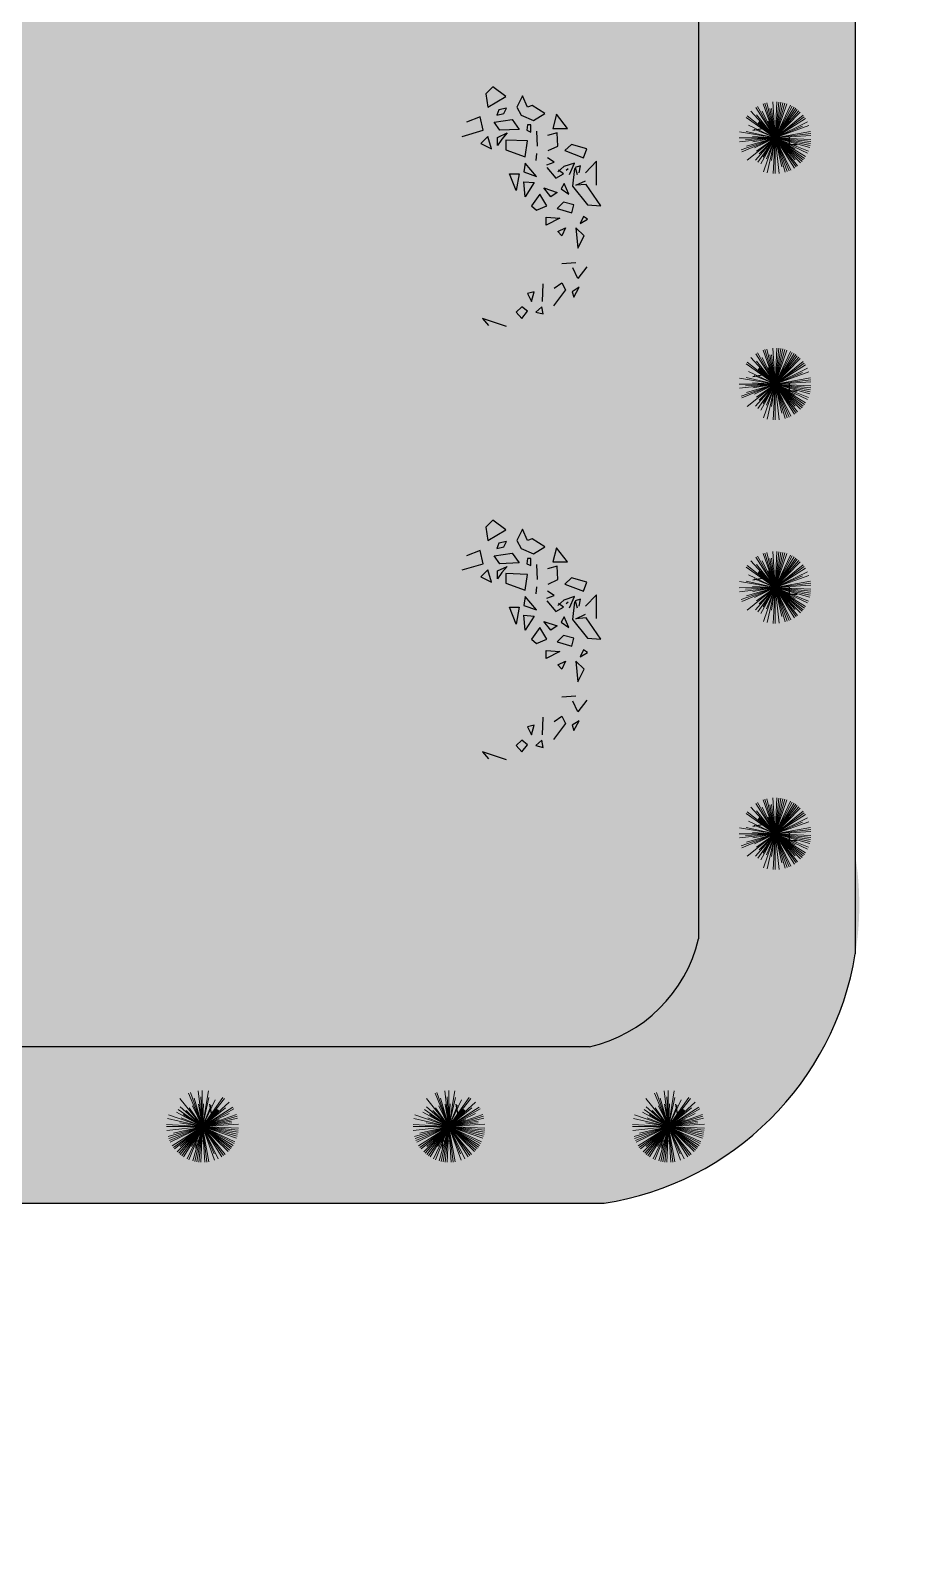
# Model space of a CAD drawing. Header units: millimetres. Extents: x -1544140 to 7445918, y -1294905 to 2019878.
# Drawn here: x 2044344 to 2047460, y 19971 to 25462 of the extents above; entities that cross this region are included whole.
import ezdxf

# ---------------------------------------------------------------- set-up
doc = ezdxf.new("R2010")
doc.units = ezdxf.units.MM
doc.header["$MEASUREMENT"] = 0
doc.layers.add('marc det', color=74, linetype='Continuous', lineweight=18)
picture_1 = doc.add_image_def('image5.png', size_in_pixel=(1482, 826))

msp = doc.modelspace()

# ---------------------------------------------------------------- hatches: boundary and pattern name
at = {"true_color": 0x8dc133, "transparency": 33554687}
h = msp.add_hatch(color=65, dxfattribs=at)
h.dxf.hatch_style = 1
h.paths.add_polyline_path([(2047302, 29222.2, 0.388077), (2046616.6, 29830.7), (2041561.2, 29830.7, 0.352206), (2040692.5, 28724.7), (2040692.5, 22046.5, 0.394381), (2042076.2, 21252.3), (2046400.7, 21252.3, 0.416277), (2047302, 22499.1)])
h.paths.add_polyline_path([(2046739.9, 29180.6, 0.351898), (2046622.3, 29268.6), (2041636.8, 29268.6, 0.326949), (2041254.7, 28728.5), (2041254.7, 22145.2, 0.386529), (2042000.4, 21814.5), (2046348.7, 21814.5, 0.417198), (2046739.9, 22444.8)], flags=16)
at = {"true_color": 0xb8d93f, "transparency": 33554687}
h = msp.add_hatch(color=63, dxfattribs=at)
h.dxf.hatch_style = 1
h.paths.add_polyline_path([(2041636.8, 29268.6, 0.326949), (2041254.7, 28728.5), (2041254.7, 22145.2, 0.386529), (2042000.4, 21814.5), (2046348.7, 21814.5, 0.417198), (2046739.9, 22444.8), (2046739.9, 29180.6, 0.351898), (2046622.3, 29268.6)])
at = {"layer": 'marc det'}
for points in [[(2045591, 24605.9), (2045613.7, 24521.4), (2045649.3, 24493.7), (2045720.9, 24442.7), (2045727.2, 24389.1), (2045788.9, 24381.9), (2045815, 24402.5), (2045854.2, 24387.1), (2045965.4, 24327.7), (2046003.9, 24346.9), (2046051.7, 24379.5), (2046093.8, 24380.1), (2046118.6, 24315.4), (2046125, 24405.5), (2046166.4, 24394.4), (2046196.9, 24423.5), (2046235.4, 24427.2), (2046283.9, 24471.6), (2046338.4, 24486.2), (2046369.5, 24527.1), (2046363.6, 24556.9), (2046386.1, 24596.1), (2046436.9, 24613.8), (2046500.8, 24626.4), (2046452.8, 24640.1), (2046414.3, 24682.8), (2046430.9, 24736.3), (2046454, 24771.8), (2046439.5, 24815.4), (2046439.4, 24861.7), (2046472.7, 24891.5), (2046434.2, 24903.2), (2046406.5, 24951.9), (2046408.6, 25002.6), (2046383.1, 25055.6), (2046346.8, 25071.6), (2046332.2, 25099.7), (2046324.9, 25136.9), (2046274.1, 25150.1), (2046245, 25175.3), (2046237.6, 25243.4), (2046248.4, 25295.8), (2046218, 25251.2), (2046185.4, 25217.7), (2046154.9, 25219.4), (2046112.7, 25249.8), (2046062.6, 25274.7), (2046021.2, 25270.5), (2045920.3, 25277.7), (2045876.6, 25361.8), (2045883.3, 25258.8), (2045836.1, 25230.2), (2045791.8, 25225.3), (2045731.6, 25194.2), (2045699.7, 25156.9), (2045651.9, 25139.8), (2045635.2, 25101.7), (2045599.7, 25052.2), (2045603.7, 25011.3), (2045535.2, 25012.5), (2045589, 24968.9), (2045546.9, 24952.9), (2045536, 24931.4), (2045520.9, 24879.7), (2045533.2, 24869), (2045539.9, 24773.7), (2045524, 24747.4), (2045542.2, 24700.7), (2045537.2, 24664.9), (2045490.1, 24628.6), (2045436.4, 24594.8), (2045487.9, 24608.8), (2045560.5, 24623.1)], [(2045591, 23050.2), (2045613.7, 22965.7), (2045649.3, 22937.9), (2045720.9, 22887), (2045727.2, 22833.4), (2045788.9, 22826.2), (2045815, 22846.8), (2045854.2, 22831.3), (2045965.4, 22772), (2046003.9, 22791.2), (2046051.7, 22823.8), (2046093.8, 22824.3), (2046118.6, 22759.6), (2046125, 22849.8), (2046166.4, 22838.6), (2046196.9, 22867.8), (2046235.4, 22871.5), (2046283.9, 22915.8), (2046338.4, 22930.4), (2046369.5, 22971.3), (2046363.6, 23001.1), (2046386.1, 23040.3), (2046436.9, 23058), (2046500.8, 23070.6), (2046452.8, 23084.4), (2046414.3, 23127.1), (2046430.9, 23180.6), (2046454, 23216.1), (2046439.5, 23259.6), (2046439.4, 23306), (2046472.7, 23335.7), (2046434.2, 23347.5), (2046406.5, 23396.2), (2046408.6, 23446.8), (2046383.1, 23499.8), (2046346.8, 23515.9), (2046332.2, 23543.9), (2046324.9, 23581.1), (2046274.1, 23594.3), (2046245, 23619.5), (2046237.6, 23687.7), (2046248.4, 23740.1), (2046218, 23695.4), (2046185.4, 23661.9), (2046154.9, 23663.7), (2046112.7, 23694), (2046062.6, 23719), (2046021.2, 23714.7), (2045920.3, 23721.9), (2045876.6, 23806.1), (2045883.3, 23703), (2045836.1, 23674.4), (2045791.8, 23669.6), (2045731.6, 23638.4), (2045699.7, 23601.2), (2045651.9, 23584), (2045635.2, 23546), (2045599.7, 23496.5), (2045603.7, 23455.6), (2045535.2, 23456.7), (2045589, 23413.2), (2045546.9, 23397.1), (2045536, 23375.7), (2045520.9, 23324), (2045533.2, 23313.3), (2045539.9, 23217.9), (2045524, 23191.6), (2045542.2, 23144.9), (2045537.2, 23109.1), (2045490.1, 23072.8), (2045436.4, 23039.1), (2045487.9, 23053.1), (2045560.5, 23067.3)]]:
    msp.add_hatch(color=102, dxfattribs=at).paths.add_polyline_path(points)

# ---------------------------------------------------------------- linework, layer by layer
at = {"color": 96}
for p, q in [((2046001.4, 25260.3), (2045976.5, 25234.8)), ((2045976.5, 25234.8), (2045984, 25187.1)), ((2045984, 25187.1), (2046048.6, 25225.3)), ((2046048.6, 25225.3), (2046001.4, 25260.3)), ((2046108.2, 25228.4), (2046088.3, 25187.1)), ((2046125.6, 25187.1), (2046108.2, 25228.4)), ((2045956.6, 25152), (2045906.9, 25132.9)), ((2045966.6, 25104.2), (2045956.6, 25152)), ((2046023.7, 25177.5), (2046016.3, 25158.4)), ((2046016.3, 25158.4), (2046041.1, 25164.7)), ((2046051, 25183.8), (2046023.7, 25177.5)), ((2046041.1, 25164.7), (2046051, 25183.8)), ((2046088.3, 25187.1), (2046103.2, 25158.4)), ((2046103.2, 25158.4), (2046147.9, 25139.3)), ((2046143, 25193.4), (2046125.6, 25187.1)), ((2046187.7, 25164.7), (2046143, 25193.4)), ((2046147.9, 25139.3), (2046187.7, 25164.7)), ((2046230, 25161.5), (2046217.5, 25110.6)), ((2046269.7, 25110.6), (2046230, 25161.5)), ((2045892, 25081.9), (2045966.6, 25104.2)), ((2046006.3, 25132.9), (2046070.9, 25142.4)), ((2046026.2, 25104.2), (2046006.3, 25132.9)), ((2046095.8, 25107.4), (2046026.2, 25104.2)), ((2046070.9, 25142.4), (2046095.8, 25107.4)), ((2046125.6, 25123.3), (2046123.1, 25104.2)), ((2046123.1, 25104.2), (2046138, 25097.8)), ((2046138, 25123.3), (2046125.6, 25123.3)), ((2046138, 25097.8), (2046138, 25123.3)), ((2046157.9, 25101), (2046160.4, 25046.9)), ((2046217.5, 25110.6), (2046269.7, 25110.6)), ((2045984, 25081.9), (2045959.1, 25056.4)), ((2045959.1, 25056.4), (2045996.4, 25037.3)), ((2045996.4, 25037.3), (2045984, 25081.9)), ((2046018.7, 25078.7), (2046053.5, 25094.7)), ((2046018.7, 25050.1), (2046018.7, 25078.7)), ((2046033.7, 25072.4), (2046018.7, 25050.1)), ((2046053.5, 25094.7), (2046033.7, 25072.4)), ((2046048.6, 25069.2), (2046048.6, 25034.1)), ((2046125.6, 25066), (2046048.6, 25069.2)), ((2046118.2, 25008.6), (2046125.6, 25066)), ((2046232.1, 25094.8), (2046197.3, 25085.3)), ((2046199.8, 25031.1), (2046234.6, 25047)), ((2046234.6, 25047), (2046232.1, 25094.8)), ((2046284.3, 25053.4), (2046259.4, 25031.1)), ((2046338.9, 25037.5), (2046284.3, 25053.4)), ((2046048.6, 25034.1), (2046118.2, 25008.6)), ((2046118.2, 24986.4), (2046113.2, 24954.5)), ((2046157.9, 24938.6), (2046118.2, 24986.4)), ((2046157.9, 25021.4), (2046155.4, 24995.9)), ((2046194.8, 24980.1), (2046222.1, 24989.7)), ((2046222.1, 24989.7), (2046197.3, 25005.7)), ((2046294.2, 24986.5), (2046256.9, 24973.8)), ((2046259.4, 25031.1), (2046326.5, 25005.7)), ((2046276.8, 24945.1), (2046294.2, 24986.5)), ((2046326.5, 25005.7), (2046338.9, 25037.5)), ((2046373.7, 24992.9), (2046334, 24951.5)), ((2046373.7, 24906.9), (2046373.7, 24992.9)), ((2046085.8, 24887.6), (2046061, 24948.1)), ((2046061, 24948.1), (2046095.8, 24948.1)), ((2046095.8, 24948.1), (2046085.8, 24887.6)), ((2046113.2, 24954.5), (2046157.9, 24938.6)), ((2046195.2, 24970.4), (2046227.5, 24932.2)), ((2046227.5, 24932.2), (2046254.8, 24948.1)), ((2046256.9, 24973.8), (2046234.6, 24954.7)), ((2046254.8, 24948.1), (2046237.4, 24960.9)), ((2046264.7, 24960.9), (2046272.2, 24967.2)), ((2046294.5, 24967.2), (2046287.1, 24903.5)), ((2046316.6, 24977), (2046296.7, 24970.6)), ((2046296.7, 24970.6), (2046304.1, 24945.1)), ((2046311.6, 24951.5), (2046316.6, 24977)), ((2046113.2, 24919.5), (2046150.4, 24916.3)), ((2046118.2, 24865.3), (2046113.2, 24919.5)), ((2046150.4, 24916.3), (2046118.2, 24865.3)), ((2046210.1, 24865.3), (2046185.2, 24897.1)), ((2046185.2, 24897.1), (2046232.4, 24881.2)), ((2046232.4, 24881.2), (2046210.1, 24865.3)), ((2046257.3, 24913.1), (2046247.3, 24894)), ((2046247.3, 24894), (2046274.7, 24874.9)), ((2046274.7, 24874.9), (2046257.3, 24913.1)), ((2046287.1, 24903.5), (2046341.7, 24836.6)), ((2046299.5, 24906.7), (2046334.3, 24922.6)), ((2046336.8, 24909.9), (2046299.5, 24906.7)), ((2046389, 24833.5), (2046336.8, 24909.9)), ((2046170.3, 24874.9), (2046140.5, 24833.5)), ((2046140.5, 24833.5), (2046157.9, 24817.5)), ((2046157.9, 24817.5), (2046195.2, 24833.5)), ((2046195.2, 24833.5), (2046170.3, 24874.9)), ((2046254.8, 24846.2), (2046232.4, 24823.9)), ((2046232.4, 24823.9), (2046284.6, 24808)), ((2046292.1, 24836.6), (2046254.8, 24846.2)), ((2046284.6, 24808), (2046292.1, 24836.6)), ((2046341.7, 24836.6), (2046389, 24833.5)), ((2046192.7, 24763.4), (2046192.7, 24792)), ((2046192.7, 24792), (2046242.4, 24788.8)), ((2046242.4, 24788.8), (2046192.7, 24763.4)), ((2046326.9, 24795.2), (2046314.4, 24769.7)), ((2046314.4, 24769.7), (2046341.7, 24785.7)), ((2046341.7, 24785.7), (2046326.9, 24795.2)), ((2046234.9, 24741.1), (2046262.3, 24753.8)), ((2046249.8, 24725.1), (2046234.9, 24741.1)), ((2046262.3, 24753.8), (2046249.8, 24725.1)), ((2046299.5, 24753.8), (2046307, 24680.5)), ((2046329.3, 24725.1), (2046299.5, 24753.8)), ((2046307, 24680.5), (2046329.3, 24725.1)), ((2046249.8, 24626.4), (2046299.5, 24629.6)), ((2046306.6, 24572.4), (2046289.2, 24610.6)), ((2046338.9, 24613.8), (2046306.6, 24572.4)), ((2046180.3, 24489.4), (2046182.7, 24553.1)), ((2046222.1, 24537.4), (2046249.5, 24556.5)), ((2046249.5, 24556.5), (2046261.9, 24531)), ((2046150.4, 24524.4), (2046125.6, 24518.1)), ((2046125.6, 24518.1), (2046140.5, 24489.4)), ((2046140.5, 24489.4), (2046150.4, 24524.4)), ((2046261.9, 24531), (2046219.7, 24473.7)), ((2046311.6, 24540.6), (2046286.8, 24524.6)), ((2046286.8, 24524.6), (2046291.7, 24505.5)), ((2046291.7, 24505.5), (2046311.6, 24540.6)), ((2046105.7, 24470.3), (2046085.8, 24451.2)), ((2046085.8, 24451.2), (2046105.7, 24428.9)), ((2046125.6, 24454.4), (2046105.7, 24470.3)), ((2046105.7, 24428.9), (2046125.6, 24454.4)), ((2046177.8, 24470.3), (2046155.4, 24451.2)), ((2046155.4, 24451.2), (2046182.7, 24444.8)), ((2046182.7, 24444.8), (2046177.8, 24470.3)), ((2045964.1, 24428.9), (2045986.5, 24403.4)), ((2046051, 24400.2), (2045964.1, 24428.9)), ((2046001.4, 23704.6), (2045976.5, 23679)), ((2045976.5, 23679), (2045984, 23631.3)), ((2045984, 23631.3), (2046048.6, 23669.5)), ((2046048.6, 23669.5), (2046001.4, 23704.6)), ((2046108.2, 23672.7), (2046088.3, 23631.3)), ((2046125.6, 23631.3), (2046108.2, 23672.7)), ((2046023.7, 23621.7), (2046016.3, 23602.6)), ((2046051, 23628.1), (2046023.7, 23621.7)), ((2046041.1, 23609), (2046051, 23628.1)), ((2046088.3, 23631.3), (2046103.2, 23602.6)), ((2046143, 23637.7), (2046125.6, 23631.3)), ((2046187.7, 23609), (2046143, 23637.7)), ((2045956.6, 23596.2), (2045906.9, 23577.1)), ((2045966.6, 23548.5), (2045956.6, 23596.2)), ((2046006.3, 23577.1), (2046070.9, 23586.7)), ((2046026.2, 23548.5), (2046006.3, 23577.1)), ((2046016.3, 23602.6), (2046041.1, 23609)), ((2046070.9, 23586.7), (2046095.8, 23551.7)), ((2046103.2, 23602.6), (2046147.9, 23583.5)), ((2046125.6, 23567.6), (2046123.1, 23548.5)), ((2046138, 23567.6), (2046125.6, 23567.6)), ((2046138, 23542.1), (2046138, 23567.6)), ((2046147.9, 23583.5), (2046187.7, 23609)), ((2046230, 23605.8), (2046217.5, 23554.8)), ((2046269.7, 23554.8), (2046230, 23605.8)), ((2045892, 23526.1), (2045966.6, 23548.5)), ((2045984, 23526.1), (2045959.1, 23500.7)), ((2045996.4, 23481.6), (2045984, 23526.1)), ((2046018.7, 23523), (2046053.5, 23538.9)), ((2046018.7, 23494.3), (2046018.7, 23523)), ((2046033.7, 23516.6), (2046018.7, 23494.3)), ((2046095.8, 23551.7), (2046026.2, 23548.5)), ((2046053.5, 23538.9), (2046033.7, 23516.6)), ((2046048.6, 23513.4), (2046048.6, 23478.4)), ((2046125.6, 23510.2), (2046048.6, 23513.4)), ((2046118.2, 23452.9), (2046125.6, 23510.2)), ((2046123.1, 23548.5), (2046138, 23542.1)), ((2046157.9, 23545.3), (2046160.4, 23491.1)), ((2046232.1, 23539.1), (2046197.3, 23529.5)), ((2046217.5, 23554.8), (2046269.7, 23554.8)), ((2046234.6, 23491.3), (2046232.1, 23539.1)), ((2045959.1, 23500.7), (2045996.4, 23481.6)), ((2046048.6, 23478.4), (2046118.2, 23452.9)), ((2046157.9, 23465.7), (2046155.4, 23440.1)), ((2046222.1, 23434), (2046197.3, 23449.9)), ((2046199.8, 23475.4), (2046234.6, 23491.3)), ((2046284.3, 23497.7), (2046259.4, 23475.4)), ((2046259.4, 23475.4), (2046326.5, 23449.9)), ((2046338.9, 23481.7), (2046284.3, 23497.7)), ((2046326.5, 23449.9), (2046338.9, 23481.7)), ((2046118.2, 23430.6), (2046113.2, 23398.8)), ((2046113.2, 23398.8), (2046157.9, 23382.8)), ((2046157.9, 23382.8), (2046118.2, 23430.6)), ((2046194.8, 23424.4), (2046222.1, 23434)), ((2046195.2, 23414.7), (2046227.5, 23376.4)), ((2046256.9, 23418), (2046234.6, 23398.9)), ((2046254.8, 23392.4), (2046237.4, 23405.1)), ((2046294.2, 23430.8), (2046256.9, 23418)), ((2046264.7, 23405.1), (2046272.2, 23411.5)), ((2046276.8, 23389.4), (2046294.2, 23430.8)), ((2046294.5, 23411.5), (2046287.1, 23347.8)), ((2046316.6, 23421.2), (2046296.7, 23414.8)), ((2046296.7, 23414.8), (2046304.1, 23389.4)), ((2046311.6, 23395.7), (2046316.6, 23421.2)), ((2046373.7, 23437.1), (2046334, 23395.7)), ((2046373.7, 23351.1), (2046373.7, 23437.1)), ((2046085.8, 23331.9), (2046061, 23392.4)), ((2046061, 23392.4), (2046095.8, 23392.4)), ((2046095.8, 23392.4), (2046085.8, 23331.9)), ((2046113.2, 23363.7), (2046150.4, 23360.5)), ((2046118.2, 23309.5), (2046113.2, 23363.7)), ((2046150.4, 23360.5), (2046118.2, 23309.5)), ((2046210.1, 23309.5), (2046185.2, 23341.4)), ((2046185.2, 23341.4), (2046232.4, 23325.5)), ((2046227.5, 23376.4), (2046254.8, 23392.4)), ((2046257.3, 23357.3), (2046247.3, 23338.2)), ((2046274.7, 23319.1), (2046257.3, 23357.3)), ((2046287.1, 23347.8), (2046341.7, 23280.9)), ((2046299.5, 23351), (2046334.3, 23366.9)), ((2046336.8, 23354.1), (2046299.5, 23351)), ((2046389, 23277.7), (2046336.8, 23354.1)), ((2046170.3, 23319.1), (2046140.5, 23277.7)), ((2046195.2, 23277.7), (2046170.3, 23319.1)), ((2046232.4, 23325.5), (2046210.1, 23309.5)), ((2046254.8, 23290.4), (2046232.4, 23268.1)), ((2046247.3, 23338.2), (2046274.7, 23319.1)), ((2046292.1, 23280.9), (2046254.8, 23290.4)), ((2046140.5, 23277.7), (2046157.9, 23261.8)), ((2046157.9, 23261.8), (2046195.2, 23277.7)), ((2046192.7, 23207.6), (2046192.7, 23236.3)), ((2046192.7, 23236.3), (2046242.4, 23233.1)), ((2046242.4, 23233.1), (2046192.7, 23207.6)), ((2046232.4, 23268.1), (2046284.6, 23252.2)), ((2046284.6, 23252.2), (2046292.1, 23280.9)), ((2046326.9, 23239.5), (2046314.4, 23214)), ((2046314.4, 23214), (2046341.7, 23229.9)), ((2046341.7, 23229.9), (2046326.9, 23239.5)), ((2046341.7, 23280.9), (2046389, 23277.7)), ((2046234.9, 23185.3), (2046262.3, 23198.1)), ((2046249.8, 23169.4), (2046234.9, 23185.3)), ((2046262.3, 23198.1), (2046249.8, 23169.4)), ((2046299.5, 23198.1), (2046307, 23124.8)), ((2046329.3, 23169.4), (2046299.5, 23198.1)), ((2046307, 23124.8), (2046329.3, 23169.4)), ((2046249.8, 23070.6), (2046299.5, 23073.8)), ((2046306.6, 23016.7), (2046289.2, 23054.9)), ((2046338.9, 23058), (2046306.6, 23016.7)), ((2046150.4, 22968.7), (2046125.6, 22962.3)), ((2046125.6, 22962.3), (2046140.5, 22933.7)), ((2046140.5, 22933.7), (2046150.4, 22968.7)), ((2046180.3, 22933.7), (2046182.7, 22997.4)), ((2046261.9, 22975.2), (2046219.7, 22917.9)), ((2046222.1, 22981.6), (2046249.5, 23000.7)), ((2046249.5, 23000.7), (2046261.9, 22975.2)), ((2046311.6, 22984.8), (2046286.8, 22968.9)), ((2046286.8, 22968.9), (2046291.7, 22949.8)), ((2046291.7, 22949.8), (2046311.6, 22984.8)), ((2046105.7, 22914.6), (2046085.8, 22895.4)), ((2046125.6, 22898.6), (2046105.7, 22914.6)), ((2046177.8, 22914.6), (2046155.4, 22895.4)), ((2046182.7, 22889), (2046177.8, 22914.6)), ((2045964.1, 22873.1), (2045986.5, 22847.6)), ((2046051, 22844.5), (2045964.1, 22873.1)), ((2046085.8, 22895.4), (2046105.7, 22873.1)), ((2046105.7, 22873.1), (2046125.6, 22898.6)), ((2046155.4, 22895.4), (2046182.7, 22889))]:
    msp.add_line(p, q, dxfattribs=at)
at = {"color": 116, "lineweight": -2, "true_color": 0x136734}
for p, q in [((2046975.5, 25110.5), (2046934.2, 25103.2)), ((2046975.5, 24226.4), (2046934.2, 24219.1)), ((2046975.5, 23496.1), (2046934.2, 23488.8)), ((2046975.5, 22612), (2046934.2, 22604.7)), ((2044993.2, 21567.1), (2044986, 21608.4)), ((2045877.3, 21567.1), (2045870, 21608.4)), ((2046664.9, 21567.1), (2046657.6, 21608.4))]:
    msp.add_line(p, q, dxfattribs=at)
at = {"color": 116, "true_color": 0x136734}
for p, q in [((2047039.2, 25053.1), (2047093.8, 25053.1)), ((2047066.5, 25025.8), (2047066.5, 25080.4)), ((2047039.2, 24169), (2047093.8, 24169)), ((2047066.5, 24141.7), (2047066.5, 24196.3)), ((2047066.5, 23411.4), (2047066.5, 23466)), ((2047039.2, 23438.7), (2047093.8, 23438.7)), ((2047066.5, 22527.3), (2047066.5, 22582)), ((2047039.2, 22554.6), (2047093.8, 22554.6)), ((2044908.5, 21476.1), (2044963.2, 21476.1)), ((2044935.9, 21503.4), (2044935.9, 21448.8)), ((2045792.6, 21476.1), (2045847.3, 21476.1)), ((2045819.9, 21503.4), (2045819.9, 21448.8)), ((2046580.2, 21476.1), (2046634.8, 21476.1)), ((2046607.5, 21503.4), (2046607.5, 21448.8))]:
    msp.add_line(p, q, dxfattribs=at)
for points in [[(2047302, 29222.2), (2047302, 22147.4)], [(2046739.9, 29180.6), (2046739.9, 22201.7)], [(2046348.7, 21814.5), (2041618.6, 21814.5)], [(2046400.7, 21252.3), (2041542.8, 21252.3)]]:
    msp.add_lwpolyline(points)
for radius, start, end in [(521.9, 282.8886, 346.5281), (1084.1, 278.9332, 350.6635)]:
    msp.add_arc((2046232.3, 22323.3), radius, start, end)
at = {"layer": 'marc det', "color": 116, "true_color": 0x136734}
for p, q in [((2047014.2, 25077.5), (2047006.2, 25206.1)), ((2047014.2, 25077.5), (2047020.6, 25206.2)), ((2047015.6, 25076.2), (2046914.3, 25156)), ((2047014.2, 25077.5), (2046927.7, 25173.1)), ((2047014.2, 25077.5), (2046944.9, 25186.2)), ((2047014.2, 25077.5), (2046947.7, 25159.8)), ((2047014.2, 25077.5), (2046951.1, 25189.9)), ((2047014.2, 25077.5), (2046967.7, 25172.6)), ((2047014.2, 25077.5), (2046970.9, 25198.9)), ((2047014.2, 25077.5), (2046977.7, 25201.1)), ((2047014.2, 25077.5), (2046984.7, 25203)), ((2047014.2, 25077.5), (2046995.8, 25181.8)), ((2047014.2, 25077.5), (2047001.7, 25182.7)), ((2047014.2, 25077.5), (2047027.8, 25205.7)), ((2047014.2, 25077.5), (2047035, 25204.7)), ((2047014.2, 25077.5), (2047042.1, 25203.3)), ((2047014.2, 25077.5), (2047049.1, 25201.6)), ((2047014.2, 25077.5), (2047056, 25199.4)), ((2047014.2, 25077.5), (2047069.4, 25194)), ((2047014.2, 25077.5), (2047075.9, 25190.7)), ((2047014.2, 25077.5), (2047082.1, 25187)), ((2047088.2, 25183.1), (2047014.2, 25077.5)), ((2047014.2, 25077.5), (2047094, 25178.7)), ((2047014.2, 25077.5), (2047099.5, 25174.1)), ((2047014.2, 25077.5), (2047104.8, 25169.2)), ((2047014.2, 25077.5), (2047114.5, 25158.4)), ((2047014.2, 25077.5), (2047118.9, 25152.7)), ((2047014.2, 25077.5), (2046886.9, 25098.3)), ((2047015.6, 25076.2), (2046910, 25150.2)), ((2046910, 25150.2), (2047015.6, 25076.2)), ((2047014.2, 25077.5), (2046910.7, 25100.4)), ((2047014.2, 25077.5), (2046918.5, 25122.8)), ((2047014.2, 25077.5), (2046938.9, 25108.1)), ((2047014.2, 25077.5), (2046953.3, 25131.2)), ((2047014.2, 25077.5), (2046956.4, 25134.5)), ((2047014.2, 25077.5), (2046989.1, 25136.9)), ((2047014.2, 25077.5), (2047122.9, 25146.7)), ((2047014.2, 25077.5), (2047130, 25134.1)), ((2047014.2, 25077.5), (2047135.6, 25120.8)), ((2047014.2, 25077.5), (2047112.6, 25118.9)), ((2047014.2, 25077.5), (2047141.2, 25099.8)), ((2047014.2, 25077.5), (2046885.2, 25076.7)), ((2047014.2, 25077.5), (2046886.1, 25062.3)), ((2047014.2, 25077.5), (2046892.7, 25034.1)), ((2047014.2, 25077.5), (2046895.3, 25027.4)), ((2047014.2, 25077.5), (2046908.3, 25070.9)), ((2047014.2, 25077.5), (2046912.2, 25047.4)), ((2047014.2, 25077.5), (2046913.8, 24996.5)), ((2047014.2, 25077.5), (2046932.9, 25081.5)), ((2047014.2, 25077.5), (2046933.9, 25063.3)), ((2047014.2, 25077.5), (2046940.8, 25041.6)), ((2047014.2, 25077.5), (2046943.6, 24997.5)), ((2047014.2, 25077.5), (2046947.7, 25029.7)), ((2047014.2, 25077.5), (2046952.9, 24990)), ((2046952.9, 24990), (2047014.2, 25077.5)), ((2047014.2, 25077.5), (2046956.6, 25019.1)), ((2047014.2, 25077.5), (2046963.1, 24983.7)), ((2047014.2, 25077.5), (2046970.9, 25007.6)), ((2047014.2, 25077.5), (2046972.3, 24955.5)), ((2047014.2, 25077.5), (2046983.1, 25001.3)), ((2047014.2, 25077.5), (2046986.2, 24951.6)), ((2047014.2, 25077.5), (2047000.9, 24996.1)), ((2047014.2, 25077.5), (2047007.7, 24948.7)), ((2047014.2, 25077.5), (2047142.2, 25092.7)), ((2047014.2, 25077.5), (2047142.9, 25085.5)), ((2047014.2, 25077.5), (2047050.6, 24953.8)), ((2047014.2, 25077.5), (2047029.4, 24949.4)), ((2047014.2, 25077.5), (2047014.9, 24948.5)), ((2047014.2, 25077.5), (2047138.3, 25042.5)), ((2047014.2, 25077.5), (2047140, 25049.5)), ((2047014.2, 25077.5), (2047141.4, 25056.6)), ((2047014.2, 25077.5), (2047142.9, 25071)), ((2047014.2, 25077.5), (2047142.4, 25063.8)), ((2047014.2, 25077.5), (2047115.5, 24997.7)), ((2047014.2, 25077.5), (2047110.8, 24992.1)), ((2047014.2, 25077.5), (2047105.9, 24986.8)), ((2047014.2, 25077.5), (2047086.2, 24997.9)), ((2047119.8, 25003.5), (2047014.2, 25077.5)), ((2047014.2, 25077.5), (2047119.8, 25003.5)), ((2047014.2, 25077.5), (2047123.7, 25009.5)), ((2047014.2, 25077.5), (2047130.7, 25022.2)), ((2047014.2, 25077.5), (2047133.6, 25028.8)), ((2047014.2, 25077.5), (2047095.2, 24977.1)), ((2047014.2, 25077.5), (2047089.4, 24972.8)), ((2047014.2, 25077.5), (2047083.4, 24968.7)), ((2047014.2, 25077.5), (2047070.8, 24961.6)), ((2047014.2, 25077.5), (2047057.5, 24956)), ((2047014.2, 25077.5), (2047064.2, 24958.6)), ((2047014.2, 25077.5), (2047086.7, 25037.9)), ((2047014.2, 25077.5), (2047038.7, 24973.1)), ((2047014.2, 24193.4), (2046927.7, 24289)), ((2047014.2, 24193.4), (2046944.9, 24302.1)), ((2047014.2, 24193.4), (2046947.7, 24275.7)), ((2047014.2, 24193.4), (2046951.1, 24305.9)), ((2047014.2, 24193.4), (2046967.7, 24288.5)), ((2047014.2, 24193.4), (2046970.9, 24314.8)), ((2047014.2, 24193.4), (2046977.7, 24317.1)), ((2047014.2, 24193.4), (2046984.7, 24318.9)), ((2047014.2, 24193.4), (2046995.8, 24297.7)), ((2047014.2, 24193.4), (2047001.7, 24298.6)), ((2047014.2, 24193.4), (2047006.2, 24322.1)), ((2047014.2, 24193.4), (2047020.6, 24322.2)), ((2047014.2, 24193.4), (2047027.8, 24321.6)), ((2047014.2, 24193.4), (2047035, 24320.6)), ((2047014.2, 24193.4), (2047042.1, 24319.3)), ((2047014.2, 24193.4), (2047049.1, 24317.5)), ((2047014.2, 24193.4), (2047056, 24315.3)), ((2047014.2, 24193.4), (2047069.4, 24309.9)), ((2047014.2, 24193.4), (2047075.9, 24306.6)), ((2047014.2, 24193.4), (2047082.1, 24303)), ((2047088.2, 24299), (2047014.2, 24193.4)), ((2047014.2, 24193.4), (2047094, 24294.7)), ((2047014.2, 24193.4), (2047099.5, 24290)), ((2047014.2, 24193.4), (2047104.8, 24285.1)), ((2047014.2, 24193.4), (2047114.5, 24274.4)), ((2047015.6, 24192.2), (2046910, 24266.1)), ((2046910, 24266.1), (2047015.6, 24192.2)), ((2047015.6, 24192.2), (2046914.3, 24271.9)), ((2047014.2, 24193.4), (2046918.5, 24238.8)), ((2047014.2, 24193.4), (2046938.9, 24224)), ((2047014.2, 24193.4), (2046953.3, 24247.1)), ((2047014.2, 24193.4), (2046956.4, 24250.4)), ((2047014.2, 24193.4), (2046989.1, 24252.8)), ((2047014.2, 24193.4), (2047118.9, 24268.6)), ((2047014.2, 24193.4), (2047122.9, 24262.6)), ((2047014.2, 24193.4), (2047130, 24250)), ((2047014.2, 24193.4), (2047135.6, 24236.7)), ((2047014.2, 24193.4), (2047112.6, 24234.9)), ((2047014.2, 24193.4), (2046885.2, 24192.6)), ((2047014.2, 24193.4), (2046886.1, 24178.2)), ((2047014.2, 24193.4), (2046886.9, 24214.2)), ((2047014.2, 24193.4), (2046892.7, 24150.1)), ((2047014.2, 24193.4), (2046895.3, 24143.3)), ((2047014.2, 24193.4), (2046908.3, 24186.8)), ((2047014.2, 24193.4), (2046910.7, 24216.3)), ((2047014.2, 24193.4), (2046912.2, 24163.4)), ((2047014.2, 24193.4), (2046913.8, 24112.4)), ((2047014.2, 24193.4), (2046932.9, 24197.5)), ((2047014.2, 24193.4), (2046933.9, 24179.2)), ((2047014.2, 24193.4), (2046940.8, 24157.5)), ((2047014.2, 24193.4), (2046943.6, 24113.4)), ((2047014.2, 24193.4), (2046947.7, 24145.6)), ((2047014.2, 24193.4), (2046952.9, 24106)), ((2046952.9, 24106), (2047014.2, 24193.4)), ((2047014.2, 24193.4), (2046956.6, 24135.1)), ((2047014.2, 24193.4), (2046963.1, 24099.6)), ((2047014.2, 24193.4), (2046970.9, 24123.6)), ((2047014.2, 24193.4), (2046972.3, 24071.4)), ((2047014.2, 24193.4), (2046983.1, 24117.2)), ((2047014.2, 24193.4), (2046986.2, 24067.5)), ((2047014.2, 24193.4), (2047000.9, 24112.1)), ((2047014.2, 24193.4), (2047007.7, 24064.6)), ((2047014.2, 24193.4), (2047141.2, 24215.7)), ((2047014.2, 24193.4), (2047142.2, 24208.6)), ((2047014.2, 24193.4), (2047142.9, 24201.4)), ((2047014.2, 24193.4), (2047050.6, 24069.7)), ((2047014.2, 24193.4), (2047029.4, 24065.3)), ((2047014.2, 24193.4), (2047014.9, 24064.5)), ((2047014.2, 24193.4), (2047138.3, 24158.4)), ((2047014.2, 24193.4), (2047140, 24165.4)), ((2047014.2, 24193.4), (2047141.4, 24172.5)), ((2047014.2, 24193.4), (2047142.9, 24186.9)), ((2047014.2, 24193.4), (2047142.4, 24179.7)), ((2047014.2, 24193.4), (2047115.5, 24113.6)), ((2047014.2, 24193.4), (2047110.8, 24108)), ((2047014.2, 24193.4), (2047105.9, 24102.8)), ((2047014.2, 24193.4), (2047086.2, 24113.8)), ((2047119.8, 24119.4), (2047014.2, 24193.4)), ((2047014.2, 24193.4), (2047119.8, 24119.4)), ((2047014.2, 24193.4), (2047123.7, 24125.4)), ((2047014.2, 24193.4), (2047130.7, 24138.1)), ((2047014.2, 24193.4), (2047133.6, 24144.8)), ((2047014.2, 24193.4), (2047095.2, 24093.1)), ((2047014.2, 24193.4), (2047089.4, 24088.7)), ((2047014.2, 24193.4), (2047083.4, 24084.6)), ((2047014.2, 24193.4), (2047070.8, 24077.6)), ((2047014.2, 24193.4), (2047057.5, 24071.9)), ((2047014.2, 24193.4), (2047064.2, 24074.6)), ((2047014.2, 24193.4), (2047086.7, 24153.8)), ((2047014.2, 24193.4), (2047038.7, 24089)), ((2047014.2, 23463.1), (2046927.7, 23558.7)), ((2047014.2, 23463.1), (2046944.9, 23571.8)), ((2047014.2, 23463.1), (2046951.1, 23575.5)), ((2047014.2, 23463.1), (2046970.9, 23584.5)), ((2047014.2, 23463.1), (2046977.7, 23586.7)), ((2047014.2, 23463.1), (2046984.7, 23588.6)), ((2047014.2, 23463.1), (2046995.8, 23567.4)), ((2047014.2, 23463.1), (2047001.7, 23568.3)), ((2047014.2, 23463.1), (2047006.2, 23591.8)), ((2047014.2, 23463.1), (2047020.6, 23591.8)), ((2047014.2, 23463.1), (2047027.8, 23591.3)), ((2047014.2, 23463.1), (2047035, 23590.3)), ((2047014.2, 23463.1), (2047042.1, 23588.9)), ((2047014.2, 23463.1), (2047049.1, 23587.2)), ((2047014.2, 23463.1), (2047056, 23585)), ((2047014.2, 23463.1), (2047069.4, 23579.6)), ((2047014.2, 23463.1), (2047075.9, 23576.3)), ((2047014.2, 23463.1), (2047082.1, 23572.6)), ((2047088.2, 23568.7), (2047014.2, 23463.1)), ((2047014.2, 23463.1), (2047094, 23564.3)), ((2047014.2, 23463.1), (2047099.5, 23559.7)), ((2047015.6, 23461.8), (2046910, 23535.8)), ((2046910, 23535.8), (2047015.6, 23461.8)), ((2047015.6, 23461.8), (2046914.3, 23541.6)), ((2047014.2, 23463.1), (2046918.5, 23508.4)), ((2047014.2, 23463.1), (2046947.7, 23545.4)), ((2047014.2, 23463.1), (2046953.3, 23516.8)), ((2047014.2, 23463.1), (2046956.4, 23520.1)), ((2047014.2, 23463.1), (2046967.7, 23558.2)), ((2047014.2, 23463.1), (2046989.1, 23522.5)), ((2047014.2, 23463.1), (2047104.8, 23554.8)), ((2047014.2, 23463.1), (2047114.5, 23544.1)), ((2047014.2, 23463.1), (2047118.9, 23538.3)), ((2047014.2, 23463.1), (2047122.9, 23532.3)), ((2047014.2, 23463.1), (2047130, 23519.7)), ((2047014.2, 23463.1), (2047135.6, 23506.4)), ((2047014.2, 23463.1), (2047112.6, 23504.5)), ((2047014.2, 23463.1), (2046885.2, 23462.3)), ((2047014.2, 23463.1), (2046886.1, 23447.9)), ((2047014.2, 23463.1), (2046886.9, 23483.9)), ((2047014.2, 23463.1), (2046892.7, 23419.8)), ((2047014.2, 23463.1), (2046895.3, 23413)), ((2047014.2, 23463.1), (2046908.3, 23456.5)), ((2047014.2, 23463.1), (2046910.7, 23486)), ((2047014.2, 23463.1), (2046912.2, 23433)), ((2047014.2, 23463.1), (2046913.8, 23382.1)), ((2047014.2, 23463.1), (2046932.9, 23467.1)), ((2047014.2, 23463.1), (2046933.9, 23448.9)), ((2047014.2, 23463.1), (2046938.9, 23493.7)), ((2047014.2, 23463.1), (2046940.8, 23427.2)), ((2047014.2, 23463.1), (2046943.6, 23383.1)), ((2047014.2, 23463.1), (2046947.7, 23415.3)), ((2047014.2, 23463.1), (2046952.9, 23375.6)), ((2046952.9, 23375.6), (2047014.2, 23463.1)), ((2047014.2, 23463.1), (2046956.6, 23404.8)), ((2047014.2, 23463.1), (2046963.1, 23369.3)), ((2047014.2, 23463.1), (2046970.9, 23393.3)), ((2047014.2, 23463.1), (2046972.3, 23341.1)), ((2047014.2, 23463.1), (2046983.1, 23386.9)), ((2047014.2, 23463.1), (2046986.2, 23337.2)), ((2047014.2, 23463.1), (2047000.9, 23381.7)), ((2047014.2, 23463.1), (2047007.7, 23334.3)), ((2047014.2, 23463.1), (2047141.2, 23485.4)), ((2047014.2, 23463.1), (2047142.2, 23478.3)), ((2047014.2, 23463.1), (2047142.9, 23471.1)), ((2047014.2, 23463.1), (2047050.6, 23339.4)), ((2047014.2, 23463.1), (2047029.4, 23335)), ((2047014.2, 23463.1), (2047014.9, 23334.1)), ((2047014.2, 23463.1), (2047138.3, 23428.1)), ((2047014.2, 23463.1), (2047140, 23435.1)), ((2047014.2, 23463.1), (2047141.4, 23442.2)), ((2047014.2, 23463.1), (2047142.9, 23456.6)), ((2047014.2, 23463.1), (2047142.4, 23449.4)), ((2047014.2, 23463.1), (2047115.5, 23383.3)), ((2047014.2, 23463.1), (2047110.8, 23377.7)), ((2047014.2, 23463.1), (2047105.9, 23372.4)), ((2047014.2, 23463.1), (2047086.2, 23383.5)), ((2047119.8, 23389.1), (2047014.2, 23463.1)), ((2047014.2, 23463.1), (2047119.8, 23389.1)), ((2047014.2, 23463.1), (2047123.7, 23395.1)), ((2047014.2, 23463.1), (2047130.7, 23407.8)), ((2047014.2, 23463.1), (2047133.6, 23414.4)), ((2047014.2, 23463.1), (2047095.2, 23362.7)), ((2047014.2, 23463.1), (2047089.4, 23358.4)), ((2047014.2, 23463.1), (2047083.4, 23354.3)), ((2047014.2, 23463.1), (2047070.8, 23347.2)), ((2047014.2, 23463.1), (2047057.5, 23341.6)), ((2047014.2, 23463.1), (2047064.2, 23344.2)), ((2047014.2, 23463.1), (2047086.7, 23423.5)), ((2047014.2, 23463.1), (2047038.7, 23358.7)), ((2047014.2, 22579), (2046944.9, 22687.8)), ((2047014.2, 22579), (2046951.1, 22691.5)), ((2047014.2, 22579), (2046970.9, 22700.4)), ((2047014.2, 22579), (2046977.7, 22702.7)), ((2047014.2, 22579), (2046984.7, 22704.5)), ((2047014.2, 22579), (2046995.8, 22683.3)), ((2047014.2, 22579), (2047001.7, 22684.2)), ((2047014.2, 22579), (2047006.2, 22707.7)), ((2047014.2, 22579), (2047020.6, 22707.8)), ((2047014.2, 22579), (2047027.8, 22707.2)), ((2047014.2, 22579), (2047035, 22706.2)), ((2047014.2, 22579), (2047042.1, 22704.9)), ((2047014.2, 22579), (2047049.1, 22703.1)), ((2047014.2, 22579), (2047056, 22700.9)), ((2047014.2, 22579), (2047069.4, 22695.5)), ((2047014.2, 22579), (2047075.9, 22692.2)), ((2047014.2, 22579), (2047082.1, 22688.6)), ((2047088.2, 22684.6), (2047014.2, 22579)), ((2047014.2, 22579), (2047094, 22680.3)), ((2047015.6, 22577.8), (2046910, 22651.7)), ((2046910, 22651.7), (2047015.6, 22577.8)), ((2047015.6, 22577.8), (2046914.3, 22657.6)), ((2047014.2, 22579), (2046927.7, 22674.6)), ((2047014.2, 22579), (2046947.7, 22661.3)), ((2047014.2, 22579), (2046953.3, 22632.7)), ((2047014.2, 22579), (2046956.4, 22636.1)), ((2047014.2, 22579), (2046967.7, 22674.1)), ((2047014.2, 22579), (2046989.1, 22638.4)), ((2047014.2, 22579), (2047099.5, 22675.6)), ((2047014.2, 22579), (2047104.8, 22670.7)), ((2047014.2, 22579), (2047114.5, 22660)), ((2047014.2, 22579), (2047118.9, 22654.2)), ((2047014.2, 22579), (2047122.9, 22648.2)), ((2047014.2, 22579), (2047130, 22635.6)), ((2047014.2, 22579), (2046885.2, 22578.2)), ((2047014.2, 22579), (2046886.1, 22563.8)), ((2047014.2, 22579), (2046886.9, 22599.8)), ((2047014.2, 22579), (2046892.7, 22535.7)), ((2047014.2, 22579), (2046895.3, 22528.9)), ((2047014.2, 22579), (2046908.3, 22572.4)), ((2047014.2, 22579), (2046910.7, 22602)), ((2047014.2, 22579), (2046912.2, 22549)), ((2047014.2, 22579), (2046913.8, 22498)), ((2047014.2, 22579), (2046918.5, 22624.4)), ((2047014.2, 22579), (2046932.9, 22583.1)), ((2047014.2, 22579), (2046933.9, 22564.9)), ((2047014.2, 22579), (2046938.9, 22609.6)), ((2047014.2, 22579), (2046940.8, 22543.1)), ((2047014.2, 22579), (2046943.6, 22499)), ((2047014.2, 22579), (2046947.7, 22531.2)), ((2047014.2, 22579), (2046952.9, 22491.6)), ((2046952.9, 22491.6), (2047014.2, 22579)), ((2047014.2, 22579), (2046956.6, 22520.7)), ((2047014.2, 22579), (2046963.1, 22485.2)), ((2047014.2, 22579), (2046970.9, 22509.2)), ((2047014.2, 22579), (2046972.3, 22457)), ((2047014.2, 22579), (2046983.1, 22502.8)), ((2047014.2, 22579), (2046986.2, 22453.1)), ((2047014.2, 22579), (2047000.9, 22497.7)), ((2047014.2, 22579), (2047007.7, 22450.2)), ((2047014.2, 22579), (2047135.6, 22622.3)), ((2047014.2, 22579), (2047112.6, 22620.5)), ((2047014.2, 22579), (2047141.2, 22601.3)), ((2047014.2, 22579), (2047142.2, 22594.2)), ((2047014.2, 22579), (2047142.9, 22587)), ((2047014.2, 22579), (2047050.6, 22455.3)), ((2047014.2, 22579), (2047029.4, 22451)), ((2047014.2, 22579), (2047014.9, 22450.1)), ((2047014.2, 22579), (2047138.3, 22544)), ((2047014.2, 22579), (2047140, 22551.1)), ((2047014.2, 22579), (2047141.4, 22558.2)), ((2047014.2, 22579), (2047142.9, 22572.5)), ((2047014.2, 22579), (2047142.4, 22565.3)), ((2047014.2, 22579), (2047115.5, 22499.2)), ((2047014.2, 22579), (2047110.8, 22493.7)), ((2047014.2, 22579), (2047105.9, 22488.4)), ((2047014.2, 22579), (2047086.2, 22499.4)), ((2047119.8, 22505), (2047014.2, 22579)), ((2047014.2, 22579), (2047119.8, 22505)), ((2047014.2, 22579), (2047123.7, 22511)), ((2047014.2, 22579), (2047130.7, 22523.7)), ((2047014.2, 22579), (2047133.6, 22530.4)), ((2047014.2, 22579), (2047095.2, 22478.7)), ((2047014.2, 22579), (2047089.4, 22474.3)), ((2047014.2, 22579), (2047083.4, 22470.2)), ((2047014.2, 22579), (2047070.8, 22463.2)), ((2047014.2, 22579), (2047057.5, 22457.5)), ((2047014.2, 22579), (2047064.2, 22460.2)), ((2047014.2, 22579), (2047086.7, 22539.4)), ((2047014.2, 22579), (2047038.7, 22474.6)), ((2044960.2, 21528.4), (2044910.2, 21647.2)), ((2044960.2, 21528.4), (2044916.9, 21649.9)), ((2044960.2, 21528.4), (2044945, 21656.5)), ((2044960.2, 21528.4), (2044959.5, 21657.4)), ((2044960.2, 21528.4), (2044981.1, 21655.7)), ((2045844.3, 21528.4), (2045794.3, 21647.2)), ((2045844.3, 21528.4), (2045801, 21649.9)), ((2045844.3, 21528.4), (2045829.1, 21656.5)), ((2045844.3, 21528.4), (2045843.5, 21657.4)), ((2045844.3, 21528.4), (2045865.1, 21655.7)), ((2046631.9, 21528.4), (2046581.8, 21647.2)), ((2046631.9, 21528.4), (2046588.5, 21649.9)), ((2046631.9, 21528.4), (2046616.7, 21656.5)), ((2046631.9, 21528.4), (2046631.1, 21657.4)), ((2046631.9, 21528.4), (2046652.7, 21655.7)), ((2044960.2, 21528.4), (2044872.8, 21589.7)), ((2044872.8, 21589.7), (2044960.2, 21528.4)), ((2044960.2, 21528.4), (2044879.2, 21628.7)), ((2044960.2, 21528.4), (2044880.3, 21599)), ((2044960.2, 21528.4), (2044901.9, 21586)), ((2044960.2, 21528.4), (2044912.5, 21594.9)), ((2044960.2, 21528.4), (2044924.3, 21601.8)), ((2044960.2, 21528.4), (2044930.2, 21630.4)), ((2044960.2, 21528.4), (2044946.1, 21608.7)), ((2044960.2, 21528.4), (2044953.6, 21634.3)), ((2044959, 21527), (2045033, 21632.6)), ((2045033, 21632.6), (2044959, 21527)), ((2044959, 21527), (2045038.8, 21628.3)), ((2044960.2, 21528.4), (2044983.2, 21631.9)), ((2044960.2, 21528.4), (2045005.6, 21624.1)), ((2044960.2, 21528.4), (2045055.8, 21614.9)), ((2044960.2, 21528.4), (2044964.3, 21609.7)), ((2044960.2, 21528.4), (2044990.9, 21603.7)), ((2044960.2, 21528.4), (2045069, 21597.7)), ((2044960.2, 21528.4), (2045042.6, 21594.9)), ((2044960.2, 21528.4), (2045072.7, 21591.5)), ((2044960.2, 21528.4), (2045014, 21589.3)), ((2044960.2, 21528.4), (2045017.3, 21586.2)), ((2045844.3, 21528.4), (2045756.9, 21589.7)), ((2045756.9, 21589.7), (2045844.3, 21528.4)), ((2045844.3, 21528.4), (2045763.3, 21628.7)), ((2045844.3, 21528.4), (2045764.3, 21599)), ((2045844.3, 21528.4), (2045786, 21586)), ((2045844.3, 21528.4), (2045796.5, 21594.9)), ((2045844.3, 21528.4), (2045808.4, 21601.8)), ((2045844.3, 21528.4), (2045814.3, 21630.4)), ((2045844.3, 21528.4), (2045830.2, 21608.7)), ((2045844.3, 21528.4), (2045837.7, 21634.3)), ((2045843.1, 21527), (2045917.1, 21632.6)), ((2045917.1, 21632.6), (2045843.1, 21527)), ((2045843.1, 21527), (2045922.9, 21628.3)), ((2045844.3, 21528.4), (2045867.3, 21631.9)), ((2045844.3, 21528.4), (2045889.7, 21624.1)), ((2045844.3, 21528.4), (2045939.9, 21614.9)), ((2045844.3, 21528.4), (2045848.4, 21609.7)), ((2045844.3, 21528.4), (2045874.9, 21603.7)), ((2045844.3, 21528.4), (2045953.1, 21597.7)), ((2045844.3, 21528.4), (2045926.7, 21594.9)), ((2045844.3, 21528.4), (2045956.8, 21591.5)), ((2045844.3, 21528.4), (2045898, 21589.3)), ((2045844.3, 21528.4), (2045901.4, 21586.2)), ((2046631.9, 21528.4), (2046544.4, 21589.7)), ((2046544.4, 21589.7), (2046631.9, 21528.4)), ((2046631.9, 21528.4), (2046550.9, 21628.7)), ((2046631.9, 21528.4), (2046551.9, 21599)), ((2046631.9, 21528.4), (2046573.5, 21586)), ((2046631.9, 21528.4), (2046584.1, 21594.9)), ((2046631.9, 21528.4), (2046596, 21601.8)), ((2046631.9, 21528.4), (2046601.8, 21630.4)), ((2046631.9, 21528.4), (2046617.7, 21608.7)), ((2046631.9, 21528.4), (2046625.3, 21634.3)), ((2046630.6, 21527), (2046704.6, 21632.6)), ((2046704.6, 21632.6), (2046630.6, 21527)), ((2046630.6, 21527), (2046710.4, 21628.3)), ((2046631.9, 21528.4), (2046654.8, 21631.9)), ((2046631.9, 21528.4), (2046677.2, 21624.1)), ((2046631.9, 21528.4), (2046727.5, 21614.9)), ((2046631.9, 21528.4), (2046635.9, 21609.7)), ((2046631.9, 21528.4), (2046662.5, 21603.7)), ((2046631.9, 21528.4), (2046740.6, 21597.7)), ((2046631.9, 21528.4), (2046714.2, 21594.9)), ((2046631.9, 21528.4), (2046744.3, 21591.5)), ((2046631.9, 21528.4), (2046685.6, 21589.3)), ((2046631.9, 21528.4), (2046688.9, 21586.2)), ((2044960.2, 21528.4), (2044831.3, 21527.7)), ((2044960.2, 21528.4), (2044831.5, 21534.9)), ((2044960.2, 21528.4), (2044832.2, 21513.2)), ((2044960.2, 21528.4), (2044834.4, 21556.4)), ((2044960.2, 21528.4), (2044836.5, 21492)), ((2044960.2, 21528.4), (2044838.3, 21570.3)), ((2044960.2, 21528.4), (2044838.8, 21485.1)), ((2044960.2, 21528.4), (2044841.4, 21478.4)), ((2044960.2, 21528.4), (2044844.4, 21471.8)), ((2044960.2, 21528.4), (2044851.5, 21459.2)), ((2044960.2, 21528.4), (2044855.5, 21453.2)), ((2044960.2, 21528.4), (2044855.8, 21503.9)), ((2044960.2, 21528.4), (2044859.9, 21447.4)), ((2044960.2, 21528.4), (2044866.4, 21579.5)), ((2044960.2, 21528.4), (2044869.6, 21436.7)), ((2044960.2, 21528.4), (2044874.9, 21431.8)), ((2044960.2, 21528.4), (2044878.9, 21541.7)), ((2044960.2, 21528.4), (2044880.4, 21427.1)), ((2044960.2, 21528.4), (2044880.6, 21456.4)), ((2044960.2, 21528.4), (2044884, 21559.5)), ((2044886.2, 21422.8), (2044960.2, 21528.4)), ((2044960.2, 21528.4), (2044886.2, 21422.8)), ((2044960.2, 21528.4), (2044890.4, 21571.7)), ((2044960.2, 21528.4), (2044892.3, 21418.8)), ((2044960.2, 21528.4), (2044905, 21411.9)), ((2044960.2, 21528.4), (2044911.6, 21409)), ((2044960.2, 21528.4), (2044920.7, 21455.9)), ((2044960.2, 21528.4), (2044925.3, 21404.3)), ((2044960.2, 21528.4), (2044932.3, 21402.6)), ((2044960.2, 21528.4), (2044939.4, 21401.2)), ((2044960.2, 21528.4), (2044946.6, 21400.2)), ((2044960.2, 21528.4), (2044953.8, 21399.7)), ((2044960.2, 21528.4), (2045055.3, 21574.9)), ((2044960.2, 21528.4), (2045081.7, 21571.7)), ((2044960.2, 21528.4), (2045083.9, 21564.9)), ((2044960.2, 21528.4), (2045085.8, 21557.9)), ((2044960.2, 21528.4), (2045019.6, 21553.5)), ((2044960.2, 21528.4), (2045064.6, 21546.8)), ((2044960.2, 21528.4), (2045065.5, 21540.9)), ((2044960.2, 21528.4), (2045088.9, 21536.4)), ((2044960.2, 21528.4), (2045089, 21522)), ((2044960.2, 21528.4), (2045003.5, 21407)), ((2044960.2, 21528.4), (2044975.4, 21400.4)), ((2044960.2, 21528.4), (2044982.6, 21401.4)), ((2044960.2, 21528.4), (2044968.2, 21399.7)), ((2044960.2, 21528.4), (2045001.7, 21430)), ((2044960.2, 21528.4), (2045016.9, 21412.6)), ((2044960.2, 21528.4), (2045029.5, 21419.7)), ((2044960.2, 21528.4), (2045035.5, 21423.7)), ((2044960.2, 21528.4), (2045041.2, 21428.1)), ((2044960.2, 21528.4), (2045051.9, 21437.8)), ((2044960.2, 21528.4), (2045056.9, 21443.1)), ((2044960.2, 21528.4), (2045061.5, 21448.6)), ((2045065.8, 21454.4), (2044960.2, 21528.4)), ((2044960.2, 21528.4), (2045069.8, 21460.5)), ((2044960.2, 21528.4), (2045073.4, 21466.7)), ((2044960.2, 21528.4), (2045076.7, 21473.2)), ((2044960.2, 21528.4), (2045086.1, 21500.5)), ((2044960.2, 21528.4), (2045087.5, 21507.6)), ((2044960.2, 21528.4), (2045088.4, 21514.8)), ((2044960.2, 21528.4), (2045082.2, 21486.6)), ((2044960.2, 21528.4), (2045084.3, 21493.5)), ((2045844.3, 21528.4), (2045715.4, 21527.7)), ((2045844.3, 21528.4), (2045715.5, 21534.9)), ((2045844.3, 21528.4), (2045716.3, 21513.2)), ((2045844.3, 21528.4), (2045718.4, 21556.4)), ((2045844.3, 21528.4), (2045720.6, 21492)), ((2045844.3, 21528.4), (2045722.4, 21570.3)), ((2045844.3, 21528.4), (2045722.9, 21485.1)), ((2045844.3, 21528.4), (2045725.5, 21478.4)), ((2045844.3, 21528.4), (2045728.5, 21471.8)), ((2045844.3, 21528.4), (2045735.5, 21459.2)), ((2045844.3, 21528.4), (2045739.6, 21453.2)), ((2045844.3, 21528.4), (2045739.9, 21503.9)), ((2045844.3, 21528.4), (2045744, 21447.4)), ((2045844.3, 21528.4), (2045750.5, 21579.5)), ((2045844.3, 21528.4), (2045753.7, 21436.7)), ((2045844.3, 21528.4), (2045759, 21431.8)), ((2045844.3, 21528.4), (2045763, 21541.7)), ((2045844.3, 21528.4), (2045764.5, 21427.1)), ((2045844.3, 21528.4), (2045764.7, 21456.4)), ((2045844.3, 21528.4), (2045768.1, 21559.5)), ((2045770.3, 21422.8), (2045844.3, 21528.4)), ((2045844.3, 21528.4), (2045770.3, 21422.8)), ((2045844.3, 21528.4), (2045774.5, 21571.7)), ((2045844.3, 21528.4), (2045776.4, 21418.8)), ((2045844.3, 21528.4), (2045789.1, 21411.9)), ((2045844.3, 21528.4), (2045795.7, 21409)), ((2045844.3, 21528.4), (2045804.8, 21455.9)), ((2045844.3, 21528.4), (2045809.3, 21404.3)), ((2045844.3, 21528.4), (2045816.4, 21402.6)), ((2045844.3, 21528.4), (2045823.5, 21401.2)), ((2045844.3, 21528.4), (2045830.6, 21400.2)), ((2045844.3, 21528.4), (2045837.8, 21399.7)), ((2045844.3, 21528.4), (2045939.4, 21574.9)), ((2045844.3, 21528.4), (2045965.7, 21571.7)), ((2045844.3, 21528.4), (2045968, 21564.9)), ((2045844.3, 21528.4), (2045969.8, 21557.9)), ((2045844.3, 21528.4), (2045903.7, 21553.5)), ((2045844.3, 21528.4), (2045948.6, 21546.8)), ((2045844.3, 21528.4), (2045949.5, 21540.9)), ((2045844.3, 21528.4), (2045973, 21536.4)), ((2045844.3, 21528.4), (2045973.1, 21522)), ((2045844.3, 21528.4), (2045887.6, 21407)), ((2045844.3, 21528.4), (2045859.5, 21400.4)), ((2045844.3, 21528.4), (2045866.7, 21401.4)), ((2045844.3, 21528.4), (2045852.3, 21399.7)), ((2045844.3, 21528.4), (2045885.8, 21430)), ((2045844.3, 21528.4), (2045900.9, 21412.6)), ((2045844.3, 21528.4), (2045913.5, 21419.7)), ((2045844.3, 21528.4), (2045919.5, 21423.7)), ((2045844.3, 21528.4), (2045925.3, 21428.1)), ((2045844.3, 21528.4), (2045936, 21437.8)), ((2045844.3, 21528.4), (2045941, 21443.1)), ((2045844.3, 21528.4), (2045945.6, 21448.6)), ((2045949.9, 21454.4), (2045844.3, 21528.4)), ((2045844.3, 21528.4), (2045953.9, 21460.5)), ((2045844.3, 21528.4), (2045957.5, 21466.7)), ((2045844.3, 21528.4), (2045960.8, 21473.2)), ((2045844.3, 21528.4), (2045970.2, 21500.5)), ((2045844.3, 21528.4), (2045971.5, 21507.6)), ((2045844.3, 21528.4), (2045972.5, 21514.8)), ((2045844.3, 21528.4), (2045966.3, 21486.6)), ((2045844.3, 21528.4), (2045968.4, 21493.5)), ((2046631.9, 21528.4), (2046502.9, 21527.7)), ((2046631.9, 21528.4), (2046503.1, 21534.9)), ((2046631.9, 21528.4), (2046503.8, 21513.2)), ((2046631.9, 21528.4), (2046506, 21556.4)), ((2046631.9, 21528.4), (2046508.2, 21492)), ((2046631.9, 21528.4), (2046509.9, 21570.3)), ((2046631.9, 21528.4), (2046510.4, 21485.1)), ((2046631.9, 21528.4), (2046513, 21478.4)), ((2046631.9, 21528.4), (2046516, 21471.8)), ((2046631.9, 21528.4), (2046523.1, 21459.2)), ((2046631.9, 21528.4), (2046527.2, 21453.2)), ((2046631.9, 21528.4), (2046527.5, 21503.9)), ((2046631.9, 21528.4), (2046531.5, 21447.4)), ((2046631.9, 21528.4), (2046538.1, 21579.5)), ((2046631.9, 21528.4), (2046541.2, 21436.7)), ((2046631.9, 21528.4), (2046546.5, 21431.8)), ((2046631.9, 21528.4), (2046550.5, 21541.7)), ((2046631.9, 21528.4), (2046552.1, 21427.1)), ((2046631.9, 21528.4), (2046552.3, 21456.4)), ((2046631.9, 21528.4), (2046555.7, 21559.5)), ((2046557.9, 21422.8), (2046631.9, 21528.4)), ((2046631.9, 21528.4), (2046557.9, 21422.8)), ((2046631.9, 21528.4), (2046562, 21571.7)), ((2046631.9, 21528.4), (2046563.9, 21418.8)), ((2046631.9, 21528.4), (2046576.6, 21411.9)), ((2046631.9, 21528.4), (2046583.2, 21409)), ((2046631.9, 21528.4), (2046592.3, 21455.9)), ((2046631.9, 21528.4), (2046596.9, 21404.3)), ((2046631.9, 21528.4), (2046603.9, 21402.6)), ((2046631.9, 21528.4), (2046611, 21401.2)), ((2046631.9, 21528.4), (2046618.2, 21400.2)), ((2046631.9, 21528.4), (2046625.4, 21399.7)), ((2046631.9, 21528.4), (2046727, 21574.9)), ((2046631.9, 21528.4), (2046753.3, 21571.7)), ((2046631.9, 21528.4), (2046755.5, 21564.9)), ((2046631.9, 21528.4), (2046757.4, 21557.9)), ((2046631.9, 21528.4), (2046691.3, 21553.5)), ((2046631.9, 21528.4), (2046736.2, 21546.8)), ((2046631.9, 21528.4), (2046737.1, 21540.9)), ((2046631.9, 21528.4), (2046760.5, 21536.4)), ((2046631.9, 21528.4), (2046760.6, 21522)), ((2046631.9, 21528.4), (2046675.2, 21407)), ((2046631.9, 21528.4), (2046647.1, 21400.4)), ((2046631.9, 21528.4), (2046654.2, 21401.4)), ((2046631.9, 21528.4), (2046639.9, 21399.7)), ((2046631.9, 21528.4), (2046673.3, 21430)), ((2046631.9, 21528.4), (2046688.5, 21412.6)), ((2046631.9, 21528.4), (2046701.1, 21419.7)), ((2046631.9, 21528.4), (2046707.1, 21423.7)), ((2046631.9, 21528.4), (2046712.8, 21428.1)), ((2046631.9, 21528.4), (2046723.6, 21437.8)), ((2046631.9, 21528.4), (2046728.5, 21443.1)), ((2046631.9, 21528.4), (2046733.1, 21448.6)), ((2046737.5, 21454.4), (2046631.9, 21528.4)), ((2046631.9, 21528.4), (2046741.4, 21460.5)), ((2046631.9, 21528.4), (2046745.1, 21466.7)), ((2046631.9, 21528.4), (2046748.4, 21473.2)), ((2046631.9, 21528.4), (2046757.7, 21500.5)), ((2046631.9, 21528.4), (2046759.1, 21507.6)), ((2046631.9, 21528.4), (2046760.1, 21514.8)), ((2046631.9, 21528.4), (2046753.8, 21486.6)), ((2046631.9, 21528.4), (2046756, 21493.5))]:
    msp.add_line(p, q, dxfattribs=at)

# ---------------------------------------------------------------- pictures from other files: only their frames are drawn
image = msp.add_image(picture_1, insert=(2023694, -11872.3), size_in_units=(114264.1, 63685.7))
image.dxf.flags = 7

doc.saveas('drawing.dxf')
